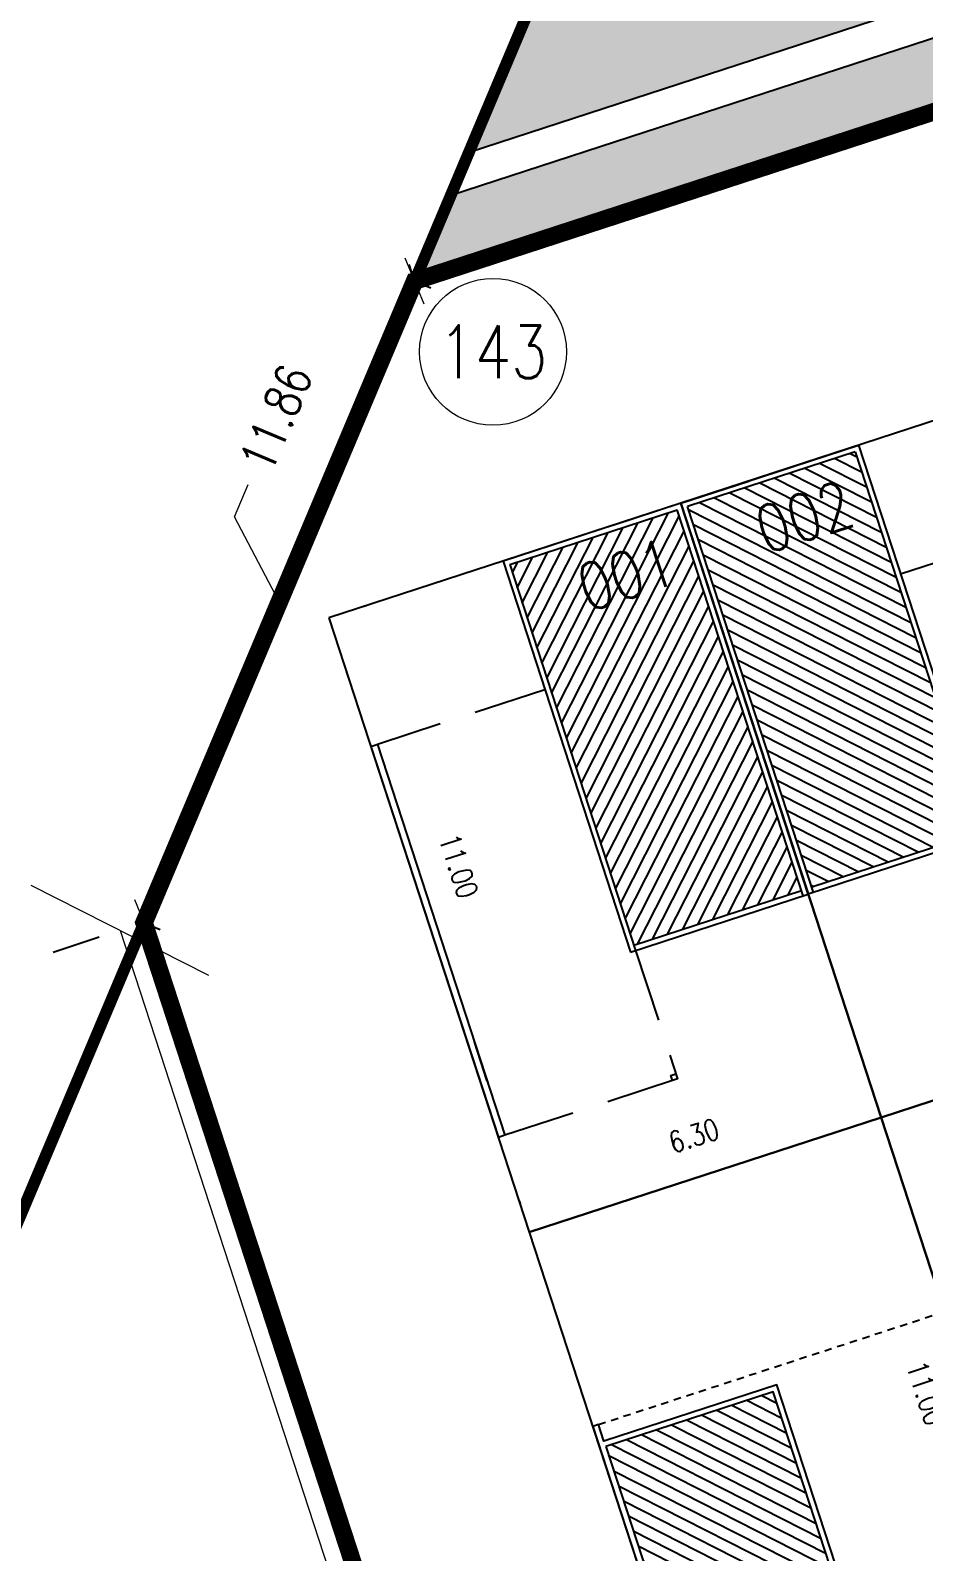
# Model space of a CAD drawing. Header units: metres. Extents: x 733085 to 734585, y 6084499 to 6087418.
# Drawn here: x 733541.48 to 733556.68, y 6086647.96 to 6086673.86 of the extents above; entities that cross this region are included whole.
import ezdxf

# ---------------------------------------------------------------- set-up
doc = ezdxf.new("R2010")
doc.units = ezdxf.units.M
doc.header["$LTSCALE"] = 5
doc.header["$MEASUREMENT"] = 0
for name, pattern in [('CENTER2', [1.125, 0.75, -0.125, 0.125, -0.125]), ('HIDDEN', [0.375, 0.25, -0.125]), ('PHANTOM2', [1.25, 0.625, -0.125, 0.125, -0.125, 0.125, -0.125])]:
    doc.linetypes.add(name, pattern=pattern)
doc.layers.get('0').update_dxf_attribs({"color": 30})
doc.layers.get('DEFPOINTS').update_dxf_attribs({"color": 210})
doc.layers.add('U-ANNO-DIMS', color=210, linetype='Continuous', lineweight=18, plot=False)
doc.layers.add('U-ANNO-PATT', color=8, linetype='Continuous', lineweight=18)
doc.layers.add('U-ANNO-TEXT', color=3, linetype='Continuous', lineweight=18)
for name, color, linetype in [('U-BLDG', 7, 'Continuous'), ('U-LIMT', 6, 'PHANTOM2'), ('U-PROP', 1, 'Continuous'), ('U-SDWK', 4, 'Continuous'), ('U-STRT', 4, 'Continuous')]:
    doc.layers.add(name, color=color, linetype=linetype)
doc.styles.add('E-ROMANS', font='romans.shx', dxfattribs={"width": 0.8})
doc.dimstyles.new('E-0200_TICK_18', dxfattribs={"dimscale": 0.001, "dimtxt": 360, "dimasz": 360, "dimexe": 180, "dimexo": 120, "dimgap": 180, "dimtad": 0, "dimzin": 0, "dimdsep": 46, "dimtxsty": 'E-ROMANS', "dimblk": 'OBLIQUE', "dimcen": 180, "dimclrd": 256, "dimclre": 256, "dimclrt": 256, "dimadec": 0, "dimazin": 0, "dimtfac": 1, "dimtmove": 1, "dimatfit": 3, "dimldrblk": 'OPEN90', "dimfxl": 1, "dimtfill": 1, "dimtolj": 1, "dimtzin": 0, "dimarcsym": 0})
doc.dimstyles.new('E-0500_TICK_12', dxfattribs={"dimscale": 0.001, "dimtxt": 600, "dimasz": 600, "dimexe": 300, "dimexo": 200, "dimgap": 300, "dimtad": 0, "dimzin": 0, "dimdsep": 46, "dimtxsty": 'E-ROMANS', "dimblk": 'OBLIQUE', "dimcen": 300, "dimclrd": 256, "dimclre": 256, "dimclrt": 256, "dimadec": 0, "dimazin": 0, "dimtfac": 1, "dimtmove": 1, "dimatfit": 3, "dimldrblk": 'OPEN90', "dimfxl": 1, "dimtfill": 1, "dimtolj": 1, "dimtzin": 0, "dimlwd": -1, "dimarcsym": 0})
doc.dimstyles.new('E-1000_TICK_24', dxfattribs={"dimscale": 0.001, "dimtxt": 2400, "dimasz": 2400, "dimexe": 1200, "dimexo": 800, "dimgap": 1200, "dimtad": 0, "dimzin": 0, "dimdsep": 46, "dimtxsty": 'E-ROMANS', "dimblk": 'OBLIQUE', "dimcen": 1200, "dimclrd": 256, "dimclre": 256, "dimclrt": 256, "dimadec": 0, "dimazin": 0, "dimtfac": 1, "dimtmove": 1, "dimatfit": 3, "dimldrblk": 'OPEN90', "dimfxl": 1, "dimtfill": 1, "dimtolj": 1, "dimtzin": 0, "dimlwd": -1, "dimarcsym": 0})

# ---------------------------------------------------------------- blocks, each defined once
blk = doc.blocks.new('casa')
h = blk.add_hatch()
h.set_pattern_fill('LINE', color=252, scale=0.06, angle=45, style=0)
h.set_pattern_definition([(45, (-8.755947228379299, 1.529366919320627), (-0.1347038418160373, 0.1347038418160373), [])])
h.paths.add_polyline_path([(3.102210664352354, 0.201001939683267), (0.1022257000274749, 0.201001939683267), (0.1022255927061355, -6.603990602145244), (3.102242964280038, -6.603990649458436)])
at = {"color": 252}
blk.add_line((0, -6.999999999999999), (0, 0.5220594658906643), dxfattribs=at)
at = {"color": 1, "linetype": 'HIDDEN', "ltscale": 0.1}
for p, q in [((0.1020175530240977, 0.5220594658906643), (6.197018523868451, 0.5220594658906643)), ((0.1020242458974394, -6.999991121657415), (6.197020108980382, -7.000001823261669))]:
    blk.add_line(p, q, dxfattribs=at)
for p, q in [((6.299037661988223, 0.5220096241100984), (6.197018523868451, 0.5220594658906643)), ((6.29904233262306, -6.999999999999999), (6.197020517026942, -7.000001823254377))]:
    blk.add_line(p, q)
for points in [[(-5.55495142862128e-06, 0.5220594658906643), (0.1020175530240977, 0.5220594658906643), (0.1020217302634023, 0.2990019400184858), (3.197017734193821, 0.2990019702894822), (3.197017734193764, -6.699994889408656), (0.1020242458974394, -6.699973233949492), (0.1020242458974394, -6.999991121657415), (0, -6.999999999999999)], [(6.197020517026999, 0.5220576407880637), (6.197020517026942, -7.000001823254364)]]:
    blk.add_lwpolyline(points)
for points in [[(6.197016530710016, 0.5220576426643229), (6.197020517026999, 0.5220576407880726)], [(6.197020517026942, -7.000001823254377), (6.197020108980382, -7.000001823261669)]]:
    blk.add_lwpolyline(points, close=True)
at = {"color": 252}
for points in [[(6.299037661988223, 0.5220096241100984), (6.29904233262306, -6.999999999999999)], [(0.1022255927061337, -6.603990602145244), (0.1022257000274749, 0.201001939683267), (3.102210664352356, 0.201001939683267), (3.102242964280038, -6.603990649458438), (0.1022041264433824, -6.603990602144903)]]:
    blk.add_lwpolyline(points, dxfattribs=at)
blk = doc.blocks.new('E1_BLOCK-CASA_T2')
h = blk.add_hatch()
h.set_pattern_fill('LINE', color=252, scale=0.06, angle=45, style=0)
h.set_pattern_definition([(135, (1466268.166786661, 341.5756242636126), (0.1347038418160373, 0.1347038418160373), [])])
h.paths.add_polyline_path([(733233.1105205882, 6087213.785582458), (733230.1104919887, 6087213.785582457), (733230.110554705, 6087206.968603915), (733233.1105205877, 6087206.968603916)])
for p, q in [((733227.0195535314, 6087215.21057018), (733227.0195535314, 6087214.51057018)), ((733230.0205535316, 6087206.878603913), (733230.0205535317, 6087213.878581743)), ((733226.9025205828, 6087209.180570186), (733227.0075535313, 6087209.180570187)), ((733227.0075535313, 6087209.180570187), (733227.0195535314, 6087209.180570186)), ((733231.1350436327, 6087206.878603913), (733230.0205535317, 6087206.878603913)), ((733233.2025205881, 6087206.878603913), (733231.9850436323, 6087206.878603914)), ((733233.202520588, 6087206.889603913), (733233.202520588, 6087206.878603914))]:
    blk.add_line(p, q)
at = {"ltscale": 0.2}
blk.add_line((733230.0205535318, 6087213.878581742), (733233.2025205875, 6087213.878581766), dxfattribs=at)
at = {"color": 252}
for p, q in [((733230.1105556434, 6087213.785582457), (733233.1105205882, 6087213.785582458)), ((733233.1105205882, 6087213.878581749), (733233.1105205877, 6087206.968603916)), ((733230.110554705, 6087206.968603915), (733233.1105205878, 6087206.968603916))]:
    blk.add_line(p, q, dxfattribs=at)
at = {"color": 1, "linetype": 'HIDDEN'}
blk.add_line((733230.0205535316, 6087209.180570187), (733227.0195535314, 6087209.180570186), dxfattribs=at)
at = {"color": 252}
for points in [[(733226.9025205828, 6087209.180570186), (733226.9025205828, 6087216.180570186)], [(733230.110554705, 6087206.968603915), (733230.1104911331, 6087213.878581744)]]:
    blk.add_lwpolyline(points, dxfattribs=at)
for points in [[(733227.0195535314, 6087209.180570186), (733227.0195535319, 6087216.180570186), (733226.9025205893, 6087216.180570186)], [(733230.0205535317, 6087216.180570186), (733230.0205535317, 6087216.090570186), (733230.1105535317, 6087216.090570186), (733230.1104911331, 6087216.180570186), (733230.0205535317, 6087216.180570186)], [(733233.2025205875, 6087213.878581766), (733233.2025205881, 6087206.878603913)], [(733233.2025205881, 6087206.878603913), (733230.0205535316, 6087206.878603915)]]:
    blk.add_lwpolyline(points)
at = {"color": 1, "linetype": 'HIDDEN'}
blk.add_lwpolyline([(733230.1104911331, 6087213.878582569), (733230.1104911331, 6087216.180570186), (733227.0195535319, 6087216.180570186)], dxfattribs=at)
blk = doc.blocks.new('_Oblique')
at = {"color": 0, "linetype": 'ByBlock', "lineweight": -2}
blk.add_line((-0.5, -0.5), (0.5, 0.5), dxfattribs=at)
blk = doc.blocks.new('*D2096')
at = {"layer": 'DEFPOINTS', "color": 0, "transparency": 16777216}
for p in [(733591.7065091233, 6086683.845566501, -7.144538104416993e-09), (733591.7065091117, 6086683.845566537), (733548.0183745329, 6086669.591809126, -7.144477449149763e-09)]:
    blk.add_point(p, dxfattribs=at)
at = {"layer": 'U-ANNO-DIMS', "lineweight": -2, "transparency": 16777216}
for p, q in [((733591.7065091117, 6086683.845566537), (733591.6134579305, 6086684.130770811)), ((733548.0183745215, 6086669.591809161), (733547.9253233403, 6086669.877013435))]:
    blk.add_line(p, q, dxfattribs=at)
at = {"layer": 'U-ANNO-DIMS', "transparency": 16777216}
blk.add_line((733548.0183745215, 6086669.591809161), (733591.7065091117, 6086683.845566537), dxfattribs=at)
at = {"layer": 'U-ANNO-DIMS', "transparency": 16777216, "xscale": 0.6, "yscale": 0.6, "zscale": 0.6}
for p, rotation in [((733591.7065091117, 6086683.845566537), 18.06951213742441), ((733548.0183745215, 6086669.591809161), 198.0695121374244)]:
    blk.add_blockref('_Oblique', p, dxfattribs=dict(at, rotation=rotation))
at = {"layer": 'U-ANNO-DIMS', "transparency": 16777216, "insert": (733571.417387499, 6086676.319859241), "char_height": 0.6, "attachment_point": 5, "rotation": 18.069512137424415, "style": 'E-ROMANS', "bg_fill": 3, "box_fill_scale": 1.25, "bg_fill_color": 256, "bg_fill_true_color": 13158600, "bg_fill_transparency": 0}
blk.add_mtext('\\A1;45.95', dxfattribs=at)
blk = doc.blocks.new('_Open90')
at = {"color": 0, "linetype": 'ByBlock', "lineweight": -2}
for p, q in [((-0.5, 0.5), (0, 0)), ((0, 0), (-1, 0)), ((0, 0), (-0.5, -0.5))]:
    blk.add_line(p, q, dxfattribs=at)
blk = doc.blocks.new('*D2097')
at = {"layer": 'DEFPOINTS', "color": 0, "transparency": 16777216}
for p in [(733548.0183748123, 6086669.591809064, -1.428944417055417e-08), (733548.0183748144, 6086669.591809063), (733543.4124457426, 6086658.66803975, -7.144465938216885e-09)]:
    blk.add_point(p, dxfattribs=at)
at = {"layer": 'U-ANNO-DIMS', "transparency": 16777216}
for p, q in [((733543.4124457447, 6086658.668039749), (733548.0183748144, 6086669.591809063)), ((733544.9500589245, 6086665.57697056), (733545.1831702609, 6086666.129835014)), ((733545.7154102793, 6086664.129924406), (733544.9500589245, 6086665.57697056))]:
    blk.add_line(p, q, dxfattribs=at)
at = {"layer": 'U-ANNO-DIMS', "lineweight": -2, "transparency": 16777216}
for p, q in [((733548.0183748144, 6086669.591809063), (733548.2948070418, 6086669.475253396)), ((733543.4124457447, 6086658.668039749), (733543.6888779721, 6086658.551484082))]:
    blk.add_line(p, q, dxfattribs=at)
at = {"layer": 'U-ANNO-DIMS', "transparency": 16777216}
for p, xscale, yscale, zscale, rotation in [((733548.0183748144, 6086669.591809063), 0.6000000000000001, 0.6000000000000001, 0.6000000000000001, 67.13762800638355), ((733543.4124457447, 6086658.668039749), 0.6, 0.6, 0.6, 247.1376280063835)]:
    blk.add_blockref('_Oblique', p, dxfattribs=dict(at, xscale=xscale, yscale=yscale, zscale=zscale, rotation=rotation))
at = {"layer": 'U-ANNO-DIMS', "transparency": 16777216, "insert": (733545.6593834184, 6086667.259258115), "char_height": 0.6, "attachment_point": 5, "rotation": 67.13762800638355, "style": 'E-ROMANS', "bg_fill": 3, "box_fill_scale": 1.25, "bg_fill_color": 256, "bg_fill_true_color": 13158600, "bg_fill_transparency": 0}
blk.add_mtext('\\A1;11.86', dxfattribs=at)
blk = doc.blocks.new('*D2229')
at = {"layer": 'DEFPOINTS', "color": 0, "transparency": 16777216}
for p in [(733543.4124457426, 6086658.668039751, -7.144465938216885e-09), (733571.2440368126, 6086571.981684664), (733571.6514955198, 6086572.114622763, -7.144348927211513e-09)]:
    blk.add_point(p, dxfattribs=at)
at = {"layer": 'U-ANNO-DIMS', "transparency": 16777216}
blk.add_line((733543.0049870354, 6086658.535101652), (733571.2440368126, 6086571.981684664), dxfattribs=at)
at = {"layer": 'U-ANNO-DIMS', "lineweight": -2, "transparency": 16777216}
for p, q in [((733542.6519010132, 6086658.419903268), (733541.8641699408, 6086658.162896927)), ((733570.8909507904, 6086571.86648628), (733570.103219718, 6086571.60947994))]:
    blk.add_line(p, q, dxfattribs=at)
at = {"layer": 'U-ANNO-DIMS', "transparency": 16777216, "xscale": 2.4, "yscale": 2.4, "zscale": 2.4}
for p, rotation in [((733543.0049870354, 6086658.535101652), 108.0695121586163), ((733571.2440368126, 6086571.981684664), 288.0695121586163)]:
    blk.add_blockref('_Oblique', p, dxfattribs=dict(at, rotation=rotation))
at = {"layer": 'U-ANNO-DIMS', "transparency": 16777216, "insert": (733555.580108851, 6086611.636954997), "char_height": 0.012, "attachment_point": 5, "rotation": 288.0695121586163, "style": 'E-ROMANS', "bg_fill": 3, "box_fill_scale": 1.25, "bg_fill_color": 256, "bg_fill_true_color": 13158600, "bg_fill_transparency": 0}
blk.add_mtext('\\A1;91.04', dxfattribs=at)
blk = doc.blocks.new('*D2805')
at = {"layer": 'DEFPOINTS', "color": 0, "transparency": 16777216}
for p in [(733555.7456468882, 6086656.011497684), (733555.7456469445, 6086656.011497512), (733549.7563571425, 6086654.057422873)]:
    blk.add_point(p, dxfattribs=at)
at = {"layer": 'U-ANNO-DIMS', "lineweight": -2, "transparency": 16777216}
for p, q in [((733555.7828673606, 6086655.897415974), (733555.8014776532, 6086655.840374948)), ((733549.7935776149, 6086653.943341163), (733549.8121879075, 6086653.886300136))]:
    blk.add_line(p, q, dxfattribs=at)
at = {"layer": 'U-ANNO-DIMS', "transparency": 16777216, "insert": (733552.7714846157, 6086655.041143107), "char_height": 0.36, "attachment_point": 5, "rotation": 18.069512227572886, "style": 'E-ROMANS', "bg_fill": 3, "box_fill_scale": 1.25, "bg_fill_color": 256, "bg_fill_true_color": 13158600, "bg_fill_transparency": 0}
blk.add_mtext('\\A1;6.30', dxfattribs=at)
blk = doc.blocks.new('*D2807')
at = {"layer": 'DEFPOINTS', "color": 0, "transparency": 16777216}
for p in [(733561.7340264271, 6086657.965275524), (733561.7340264823, 6086657.965275357), (733555.744736681, 6086656.011200713)]:
    blk.add_point(p, dxfattribs=at)
at = {"layer": 'U-ANNO-DIMS', "lineweight": -2, "transparency": 16777216}
for p, q in [((733561.7712468999, 6086657.851193815), (733561.789857191, 6086657.794152793)), ((733555.7819571537, 6086655.897119004), (733555.8005674449, 6086655.840077981))]:
    blk.add_line(p, q, dxfattribs=at)
at = {"layer": 'U-ANNO-DIMS', "transparency": 16777216, "insert": (733558.7598641522, 6086656.994920958), "char_height": 0.36, "attachment_point": 5, "rotation": 18.069512227572886, "style": 'E-ROMANS', "bg_fill": 3, "box_fill_scale": 1.25, "bg_fill_color": 256, "bg_fill_true_color": 13158600, "bg_fill_transparency": 0}
blk.add_mtext('\\A1;6.30', dxfattribs=at)
blk = doc.blocks.new('*D2811')
at = {"layer": 'DEFPOINTS', "color": 0, "transparency": 16777216}
for p in [(733555.2648591893, 6086655.126015819, 1.428939229005814e-08), (733555.2648591762, 6086655.126015814), (733558.676735755, 6086644.668525718, 1.428936514032699e-08)]:
    blk.add_point(p, dxfattribs=at)
at = {"layer": 'U-ANNO-DIMS', "lineweight": -2, "transparency": 16777216}
for p, q in [((733555.1507774796, 6086655.088795347), (733555.0937366113, 6086655.070185107)), ((733558.5626540454, 6086644.631305247), (733558.5056131771, 6086644.612695007))]:
    blk.add_line(p, q, dxfattribs=at)
at = {"layer": 'U-ANNO-DIMS', "transparency": 16777216, "insert": (733556.7226609385, 6086650.657815442), "char_height": 0.36, "attachment_point": 5, "rotation": 288.0695116789587, "style": 'E-ROMANS', "bg_fill": 3, "box_fill_scale": 1.25, "bg_fill_color": 256, "bg_fill_true_color": 13158600, "bg_fill_transparency": 0}
blk.add_mtext('\\A1;11.00', dxfattribs=at)
blk = doc.blocks.new('*D2817')
at = {"layer": 'DEFPOINTS', "color": 0, "transparency": 16777216}
for p in [(733547.3095247445, 6086664.101150343), (733547.309524758, 6086664.101150348, 1.428939229005814e-08), (733550.7214013238, 6086653.643660247, 1.428936514032699e-08)]:
    blk.add_point(p, dxfattribs=at)
at = {"layer": 'U-ANNO-DIMS', "lineweight": -2, "transparency": 16777216}
for p, q in [((733547.1954430484, 6086664.063929876), (733547.1384021796, 6086664.045319636)), ((733550.6073196142, 6086653.606439776), (733550.5502787454, 6086653.587829536))]:
    blk.add_line(p, q, dxfattribs=at)
at = {"layer": 'U-ANNO-DIMS', "transparency": 16777216, "insert": (733548.7673265059, 6086659.632949967), "char_height": 0.36, "attachment_point": 5, "rotation": 288.0695116789587, "style": 'E-ROMANS', "bg_fill": 3, "box_fill_scale": 1.25, "bg_fill_color": 256, "bg_fill_true_color": 13158600, "bg_fill_transparency": 0}
blk.add_mtext('\\A1;11.00', dxfattribs=at)

msp = doc.modelspace()

# ---------------------------------------------------------------- hatches: boundary and pattern name
at = {"layer": 'U-ANNO-PATT'}
h = msp.add_hatch(dxfattribs=at)
h.set_pattern_fill('DOTS', color=256, scale=0.1, angle=16.04581036123385, style=0)
h.set_pattern_definition([(304.1153225051065, (733622.4165291588, 6087003.453537518), (0.1759490678593303, 0.02332120589576751), [0, -0.15875])])
h.paths.add_polyline_path([(733805.2890463405, 6086596.627648914), (733804.6160138341, 6086597.621141363), (733784.2494186502, 6086583.823974988), (733784.9224511569, 6086582.830482541)])
h.paths.add_polyline_path([(733799.2317537848, 6086605.569080951), (733798.5587212783, 6086606.562573399), (733778.3163123402, 6086592.849535877), (733778.8651585998, 6086591.771914574)])
h.paths.add_polyline_path([(733778.0422918361, 6086627.93289001), (733777.3692593293, 6086628.926382457), (733750.710545286, 6086610.866676861), (733751.3835777914, 6086609.873184415)])
h.paths.add_polyline_path([(733771.9849992729, 6086636.874322039), (733771.3119667656, 6086637.867814488), (733744.6532527287, 6086619.808108897), (733745.3262852348, 6086618.814616449)])
h.paths.add_polyline_path([(733754.9348423909, 6086662.042797481), (733754.261809884, 6086663.036289929), (733727.6030958488, 6086644.976584338), (733728.277307476, 6086643.981351338)])
h.paths.add_polyline_path([(733748.8775498304, 6086670.984229513), (733748.2045173233, 6086671.977721961), (733721.5458032924, 6086653.918016372), (733722.2188357982, 6086652.924523925)])
h.paths.add_polyline_path([(733730.916691553, 6086695.535758501), (733730.2436590464, 6086696.52925095), (733704.4956464259, 6086679.086491793), (733705.1686789324, 6086678.092999345)], flags=17)
h.paths.add_polyline_path([(733724.8593989969, 6086704.477190536), (733724.1863664904, 6086705.470682984), (733698.4383538531, 6086688.027923852), (733699.1113863606, 6086687.034431403)], flags=17)
h.paths.add_polyline_path([(733826.2073209211, 6086625.08162873), (733828.4656237989, 6086623.165583996), (733828.725791871, 6086624.518566158), (733810.6987763547, 6086639.813488941), (733804.9333226647, 6086648.324124978), (733803.2667978614, 6086648.644584891), (733804.8547627998, 6086646.300520956), (733809.7973098832, 6086639.004612902)])
h.paths.add_polyline_path([(733800.2220951963, 6086655.278572002), (733781.8258732418, 6086682.434032427), (733780.1593483466, 6086682.754492357), (733781.7473133844, 6086680.410428339), (733798.316894591, 6086655.951351414), (733799.9016352763, 6086653.612047163)])
h.paths.add_polyline_path([(733777.114645748, 6086689.388479561), (733758.7184238172, 6086716.543939875), (733757.051898861, 6086716.864399818), (733758.6398639621, 6086714.520335723), (733775.2094451925, 6086690.061258894), (733776.7941858058, 6086687.721954607)])
h.paths.add_polyline_path([(733754.0071962792, 6086723.498387008), (733737.1422349433, 6086748.393487277), (733732.243590337, 6086749.335459281), (733679.9176453977, 6086713.887719418), (733606.6971160052, 6086689.998677837), (733604.4352367604, 6086685.546143288), (733613.8924009991, 6086656.559690643), (733615.4054228651, 6086655.791078129), (733614.3803744279, 6086658.932878063), (733605.7302260876, 6086685.445806135), (733607.541862682, 6086689.012033002), (733680.4506466124, 6086712.799364034), (733732.5051047633, 6086748.063187618), (733736.4275216653, 6086747.308936756), (733752.101995771, 6086724.171166278), (733753.686736338, 6086721.831862058)])
h.paths.add_polyline_path([(733703.3935842903, 6086673.581394348), (733677.4818878522, 6086711.830772273), (733676.2948239404, 6086711.443478991), (733682.1307916028, 6086702.828754239), (733662.0663327628, 6086696.282493298), (733658.9646267236, 6086705.789302419), (733657.8238096292, 6086705.417097693), (733671.5953844471, 6086663.206865198)], flags=17)
h.paths.add_polyline_path([(733682.8311077228, 6086701.794987267), (733701.5062042583, 6086674.227868037), (733672.3639968168, 6086664.719887017), (733662.4385374881, 6086695.141676204)], flags=16)
h.paths.add_polyline_path([(733618.0129820087, 6086647.798842008), (733617.0049274586, 6086650.88855524), (733616.2363151325, 6086649.375533288), (733627.0370488461, 6086616.271005504), (733628.5500706622, 6086615.502393136), (733627.672775715, 6086618.191324813)])
h.paths.add_polyline_path([(733631.9306136036, 6086605.140941723), (733630.5269404778, 6086609.443236112), (733629.8749227894, 6086607.572848574), (733634.7292797918, 6086592.694119003), (733635.870096886, 6086593.066323727)])
h.paths.add_polyline_path([(733621.6995110026, 6086604.904020618), (733620.0705603904, 6086606.027957669), (733621.4731236679, 6086601.729064991), (733625.4126068242, 6086589.654447074), (733626.5534239187, 6086590.026651799)])
h.paths.add_polyline_path([(733608.5567322827, 6086645.186976545), (733607.043710242, 6086645.955589133), (733608.0517647889, 6086642.865875917), (733617.215285684, 6086614.779448168), (733618.0925806317, 6086612.090516486), (733618.861193003, 6086613.603538309)])
h.paths.add_polyline_path([(733596.2593809225, 6086682.878676075), (733591.8068466247, 6086685.140555832), (733548.6354886913, 6086671.055402757), (733548.0183749676, 6086669.591809116), (733591.7065093989, 6086683.845566479), (733595.2727360609, 6086682.033929476), (733604.4361511902, 6086653.94782544), (733605.4442056235, 6086650.858112091), (733606.2128180482, 6086652.371134214)])
h.paths.add_polyline_path([(733776.6847024267, 6086714.628189721), (733743.2783339277, 6086763.940777927), (733742.2848414794, 6086763.26774542), (733775.6912099775, 6086713.955157215)])
h.paths.add_polyline_path([(733816.6935433606, 6086781.893170542), (733816.020510854, 6086782.886662992), (733766.6356570658, 6086749.431338838), (733758.2227507355, 6086761.849994447), (733748.9501545465, 6086755.568357721), (733749.623187053, 6086754.574865272), (733757.9022907929, 6086760.183469492), (733766.3151971236, 6086747.764813883)])
h.paths.add_polyline_path([(733833.7557146797, 6086756.974406318), (733833.0826821738, 6086757.967898766), (733801.2081327807, 6086736.37477252), (733801.8811652873, 6086735.381280071)])
h.paths.add_polyline_path([(733839.8130072351, 6086748.032974281), (733839.1399747294, 6086749.026466727), (733807.2654253376, 6086727.433340484), (733807.9384578436, 6086726.439848037)])
h.paths.add_polyline_path([(733856.8631640582, 6086722.864498915), (733856.1901315522, 6086723.857991364), (733824.3155821668, 6086702.264865121), (733824.9886146733, 6086701.271372672)])
h.paths.add_polyline_path([(733862.9204566147, 6086713.923066877), (733862.2474241076, 6086714.916559326), (733830.3728747248, 6086693.323433083), (733831.0459072313, 6086692.329940635)])
h.paths.add_polyline_path([(733879.9706134368, 6086688.754591512), (733879.2975809303, 6086689.748083961), (733847.4230315526, 6086668.154957724), (733848.0960640591, 6086667.161465275)])
h.paths.add_polyline_path([(733886.0279059919, 6086679.813159474), (733885.3548734855, 6086680.806651923), (733853.4803241101, 6086659.213525686), (733854.1533566166, 6086658.220033238)])
h.paths.add_polyline_path([(733845.0562380435, 6086627.187151912), (733846.0875869323, 6086627.885829923), (733827.781427863, 6086643.41759053), (733826.424561245, 6086644.568816596), (733825.3932123561, 6086643.870138586)])
h.paths.add_polyline_path([(733823.654031818, 6086646.919457146), (733821.0656407737, 6086649.11556338), (733820.6121728419, 6086649.784947047), (733804.0425916463, 6086674.244023892), (733801.7551632915, 6086677.620596014), (733800.7616708428, 6086676.947563508), (733820.164174285, 6086648.306687357), (733822.6226829285, 6086646.220779135)])
h.paths.add_polyline_path([(733799.7921518056, 6086680.518282317), (733778.6477139053, 6086711.730503413), (733777.6542214566, 6086711.057470906), (733798.7986593575, 6086679.845249811)])
h = msp.add_hatch(dxfattribs=at)
h.set_pattern_fill('BRASS', color=256, scale=0.2, angle=44.9999999750137, style=0)
h.set_pattern_definition([(333.0695121517382, (734229.5209510413, 6084675.822972861), (0.5751946618942712, 1.132276954162865), []), (333.0695121517382, (734229.8085483722, 6084676.389111338), (0.5751946618942712, 1.132276954162865), [0.635, -0.3175])])
h.paths.add_polyline_path([(733740.8516158966, 6086702.266083517), (733738.4679591038, 6086705.784702606), (733755.3159352305, 6086717.19821221), (733759.8294403163, 6086716.330299866), (733777.3282855565, 6086690.499496094), (733776.4603732227, 6086685.985991062), (733760.5230984635, 6086675.189427896), (733758.1394416718, 6086678.708046983), (733748.204517181, 6086671.977721917), (733754.9348422436, 6086662.042797432), (733764.8697667303, 6086668.773122493), (733762.4861099407, 6086672.291741587), (733778.4233846992, 6086683.088304754), (733782.9368897356, 6086682.22039242), (733800.435735034, 6086656.389588687), (733799.5678226913, 6086651.876083605), (733783.630547902, 6086641.079520418), (733781.2468911025, 6086644.598139502), (733771.3119666232, 6086637.867814441), (733778.0422916971, 6086627.932889957), (733787.9772161671, 6086634.663215023), (733785.5935593797, 6086638.181834108), (733801.530834166, 6086648.978397297), (733806.0443392512, 6086648.110484954), (733811.2997538657, 6086640.352739577), (733828.8992371103, 6086625.420554218), (733828.1392334052, 6086621.46821892), (733810.8773024147, 6086609.774279328), (733808.4936456213, 6086613.292898417), (733798.558721136, 6086606.562573353), (733805.2890461987, 6086596.627648869), (733815.2239706852, 6086603.357973931), (733812.8403138922, 6086606.876593019), (733833.9225421108, 6086621.158558546), (733834.9146404945, 6086620.316818095), (733840.9308423458, 6086624.392439825), (733821.992389008, 6086640.460667046), (733822.2368330967, 6086641.73187795), (733841.834775196, 6086655.008327216), (733844.2184319887, 6086651.489708127), (733854.153356475, 6086658.220033192), (733847.4230314103, 6086668.154957678), (733837.488106925, 6086661.424632612), (733839.8717637173, 6086657.906013526), (733820.2738216213, 6086644.62956426), (733816.3457846311, 6086645.384895584), (733798.3740523801, 6086671.913748362), (733799.1293837101, 6086675.84178535), (733818.7273258097, 6086689.118234615), (733821.1109826034, 6086685.599615525), (733831.0459070881, 6086692.329940589), (733824.3155820246, 6086702.264865075), (733814.3806575397, 6086695.534540012), (733816.7643143322, 6086692.015920924), (733797.1663722344, 6086678.739471659), (733793.2383352441, 6086679.494802983), (733775.2666029958, 6086706.023655765), (733776.0219343246, 6086709.951692748), (733795.6198764226, 6086723.228142016), (733798.0035332164, 6086719.709522926), (733807.9384577016, 6086726.439847989), (733801.2081326386, 6086736.374772475), (733791.2732081542, 6086729.644447412), (733793.6568649501, 6086726.125828316), (733774.0589228489, 6086712.849379058), (733770.1308858604, 6086713.604710382), (733739.8429647741, 6086758.314023225), (733739.0591018391, 6086760.716583371), (733677.4303062743, 6086718.966711183), (733551.5153525969, 6086677.885506378), (733548.9440454106, 6086671.78719953), (733591.8570150929, 6086685.788050462), (733597.0048735242, 6086683.172947245), (733606.7252261299, 6086653.379815468), (733604.9135894328, 6086649.813588439), (733588.588903008, 6086644.487471269), (733587.270677922, 6086648.527865138), (733575.8625069797, 6086644.805817887), (733579.5845542282, 6086633.397646944), (733590.9927251708, 6086637.119694195), (733589.6745000912, 6086641.160088111), (733605.9991866, 6086646.486205225), (733609.5654133897, 6086644.674568162), (733619.3736011111, 6086614.612219485), (733617.2921604972, 6086610.514880968), (733601.3679318496, 6086605.319417763), (733600.0497067841, 6086609.359811638), (733588.64153584, 6086605.637764391), (733592.3635830876, 6086594.229593447), (733603.7717540307, 6086597.951640696), (733602.4535289638, 6086601.99203457), (733618.3860758547, 6086607.190211658), (733622.7854778088, 6086604.154729291), (733629.4402441927, 6086606.325923518), (733631.2087091982, 6086611.398968259), (733647.12809372, 6086616.592850936), (733648.4463187853, 6086612.552457065), (733659.8544897331, 6086616.274504315), (733656.1324424815, 6086627.682675255), (733644.7242715453, 6086623.960628007), (733646.0424966043, 6086619.920234133), (733630.0954700289, 6086614.717332914), (733626.028367502, 6086616.7834137), (733615.7239067769, 6086648.366851949), (733617.5355433299, 6086651.933078743), (733633.8602299964, 6086657.259195917), (733635.1784550633, 6086653.21880204), (733646.5866260112, 6086656.940849296), (733642.8645787598, 6086668.349020231), (733631.4564078143, 6086664.626972984), (733632.774632882, 6086660.58657911), (733616.4499462201, 6086655.260461938), (733612.8837196206, 6086657.072098936), (733603.6596399036, 6086685.344141493), (733606.2747425258, 6086690.49200021), (733679.6511446409, 6086714.43189706), (733732.0275381447, 6086749.913812847), (733737.8351278394, 6086748.797057633), (733754.2208360983, 6086724.609403601), (733753.3529237563, 6086720.095898519), (733736.5049476253, 6086708.682388917), (733734.1212908335, 6086712.201008002), (733724.1863663493, 6086705.470682941), (733730.9166914119, 6086695.535758454)])

# ---------------------------------------------------------------- linework, layer by layer
at = {"layer": 'U-ANNO-TEXT'}
msp.add_circle((733549.3521454211, 6086668.388168612), 1.25, dxfattribs=at)
at = {"layer": 'U-BLDG'}
for points in [[(733552.5477104128, 6086665.810168789), (733555.9595870586, 6086655.352678757), (733561.9488768034, 6086657.306753564), (733558.5370001575, 6086667.764243595)], [(733546.5584206663, 6086663.856093981), (733549.9702973121, 6086653.39860395), (733555.9595870569, 6086655.352678756), (733552.547710411, 6086665.810168788)], [(733555.9595870569, 6086655.352678755), (733559.3714637028, 6086644.895188724), (733565.3607534475, 6086646.84926353), (733561.9488768016, 6086657.306753562)], [(733549.9702973118, 6086653.398603951), (733553.3821739577, 6086642.941113919), (733559.3714637024, 6086644.895188726), (733555.9595870565, 6086655.352678757)]]:
    msp.add_lwpolyline(points, close=True, dxfattribs=at)
at = {"layer": 'U-PROP', "ltscale": 0.3}
msp.add_line((733548.0183748126, 6086669.591809065), (733591.7065094012, 6086683.845566479), dxfattribs=at)
msp.add_lwpolyline([(733551.5153526547, 6086677.885506222), (733543.4124462074, 6086658.668039658), (733564.5796063128, 6086593.790147397), (733571.6516015161, 6086572.114299505), (733688.8409757188, 6086610.348683427), (733680.3966860251, 6086636.230648552), (733707.3402760172, 6086645.021305308), (733717.8967274604, 6086652.172676663), (733750.0981955049, 6086604.638693675), (733758.9982316829, 6086610.66794307), (733788.2695912782, 6086567.459210063), (733843.6243849809, 6086604.958816211), (733833.7532432164, 6086619.530039924), (733846.6451056211, 6086628.263515933), (733843.2825879268, 6086633.220969846), (733897.6522962028, 6086670.053238766), (733897.6522962028, 6086670.053238766), (733812.8983371337, 6086795.162230613), (733752.5555094999, 6086770.226649139)], dxfattribs=at)
at = {"layer": 'U-SDWK'}
msp.add_line((733548.6354886923, 6086671.055402757), (733591.8068466254, 6086685.140555832), dxfattribs=at)
at = {"layer": 'U-SDWK', "ltscale": 0.3, "const_width": 0.3}
msp.add_lwpolyline([(733617.2152856837, 6086614.779448167), (733608.0517649668, 6086642.865875827), (733604.4855381369, 6086644.677512914), (733590.0622135021, 6086639.971736974), (733591.1789331246, 6086636.54896249), (733575.0173576218, 6086631.276062218), (733558.9033161611, 6086626.018670474), (733554.8090641833, 6086638.567658529), (733570.9231056414, 6086643.82505028), (733587.0846811407, 6086649.097950559), (733588.2011898817, 6086645.675822432), (733602.6245145007, 6086650.381598376), (733604.4361511897, 6086653.94782544), (733595.2727360609, 6086682.033929476), (733591.7065093996, 6086683.845566479), (733548.0183749686, 6086669.591809116), (733543.4124462071, 6086658.668039658), (733564.5796063122, 6086593.790147398), (733571.6516015155, 6086572.114299506), (733625.4126068247, 6086589.654447074)], dxfattribs=at)
at = {"layer": 'U-STRT'}
msp.add_line((733548.9440454101, 6086671.787199529), (733591.8570152343, 6086685.788050506), dxfattribs=at)

# ---------------------------------------------------------------- block references
at = {"layer": 'U-BLDG', "rotation": 198.0695121065292}
msp.add_blockref('E1_BLOCK-CASA_T2', (-457449.2694032127, 12101084.58373564, 3.337859476262792e-09), dxfattribs=at)
at = {"layer": 'U-BLDG', "xscale": -1}
for name, p, rotation in [('E1_BLOCK-CASA_T2', (-1851590.889186035, 11646229.81491527, 2.314201933048139e-09), 198.0695121052932), ('casa', (733553.2211616336, 6086643.437722418, -3.322651354462282e-09), 198.0695477623354)]:
    msp.add_blockref(name, p, dxfattribs=dict(at, rotation=rotation))

# ---------------------------------------------------------------- texts
at = {"layer": 'U-ANNO-TEXT', "attachment_point": 5, "style": 'E-ROMANS'}
for s, insert, char_height, rotation in [('143', (733549.3521454211, 6086668.388168612), 0.9, 359.9999999750137), ('002', (733554.6476203385, 6086665.575947504, 1.948589169542517e-08), 0.8000000000000003, 18.06951100145558), ('001', (733551.6206938119, 6086664.588347033, 1.846223192959316e-08), 0.8000000000000003, 18.06951100145558)]:
    msp.add_mtext(s, dxfattribs=dict(at, insert=insert, char_height=char_height, rotation=rotation))

# ---------------------------------------------------------------- next in the draw order: dimensions: what is measured, and where the dimension line sits
at = {"layer": 'U-ANNO-DIMS'}
dim = msp.add_linear_dim(base=(733591.7065091117, 6086683.845566537, 1.428981213227434e-08), p1=(733548.0183745327, 6086669.591809125, 7.14533468312458e-09), p2=(733591.7065091233, 6086683.845566501, 7.14527402785735e-09), angle=18.069512137424418, dimstyle='E-0500_TICK_12', override={"dimfxl": 0.1, "dimfxlon": 1}, dxfattribs=at)
dim.commit()
dim.dimension.update_dxf_attribs({"geometry": '*D2096', "text_midpoint": (733571.417387499, 6086676.319859241, 1.428981213227434e-08), "dimtype": 161})

# ---------------------------------------------------------------- next in the draw order: dimensions: what is measured, and where the dimension line sits
dim = msp.add_linear_dim(base=(733548.0183748144, 6086669.591809063, 1.428981213227434e-08), p1=(733543.4124457428, 6086658.668039751, 7.145346194057458e-09), p2=(733548.0183748122, 6086669.591809065), angle=67.13762800638355, dimstyle='E-0500_TICK_12', override={"dimfxl": 0.1, "dimfxlon": 1}, dxfattribs=at)
dim.commit()
dim.dimension.update_dxf_attribs({"geometry": '*D2097', "text_midpoint": (733545.2997259281, 6086666.406267243, 1.428981213227434e-08), "dimtype": 161})

# ---------------------------------------------------------------- next in the draw order: linework, layer by layer
at = {"layer": 'U-LIMT', "ltscale": 0.25, "const_width": 0.2, "elevation": 1.428981213227435e-08}
msp.add_lwpolyline([(733551.5153521898, 6086677.885506314), (733543.4124457424, 6086658.66803975), (733564.5796058478, 6086593.790147489), (733571.6516010511, 6086572.114299597), (733688.8409752538, 6086610.348683519), (733680.3966862132, 6086636.230648614), (733707.3402755522, 6086645.0213054), (733717.8967269955, 6086652.172676755), (733750.0981950399, 6086604.638693768), (733758.998231218, 6086610.667943162), (733788.2695908132, 6086567.459210156), (733843.6243845159, 6086604.958816303), (733833.7532427515, 6086619.530040016), (733846.6451051561, 6086628.263516026), (733843.2825874619, 6086633.220969939), (733897.6522957379, 6086670.053238858), (733897.6522957379, 6086670.053238858), (733812.8983366687, 6086795.162230705), (733752.5555052146, 6086770.226647652), (733743.2783334629, 6086763.940778018), (733737.1682622064, 6086772.960118979), (733671.054999619, 6086975.598977094), (733667.5536879238, 6086994.180349513), (733661.6786803158, 6087027.396808856)], dxfattribs=at)
at = {"layer": 'U-LIMT', "color": 252, "linetype": 'CENTER2', "ltscale": 0.3, "const_width": 0.2}
msp.add_lwpolyline([(733490.8876833209, 6086499.999999986), (733498.0170994279, 6086551.005000142), (733543.4124457429, 6086658.668039752)], dxfattribs=at)

# ---------------------------------------------------------------- next in the draw order: dimensions: what is measured, and where the dimension line sits
at = {"layer": 'U-ANNO-DIMS'}
dim = msp.add_linear_dim(base=(733571.2440368126, 6086571.981684664, 1.428981213227434e-08), p1=(733543.4124457428, 6086658.668039751, 7.145346194057458e-09), p2=(733571.6514955199, 6086572.114622763, 7.14546320506283e-09), angle=288.0695121586163, dimstyle='E-1000_TICK_24', override={"dimtxt": 12, "dimdec": 2}, dxfattribs=at)
dim.commit()
dim.dimension.update_dxf_attribs({"geometry": '*D2229', "text_midpoint": (733555.580108851, 6086611.636954997, 1.428981213227434e-08), "dimtype": 161})

# ---------------------------------------------------------------- next in the draw order: dimensions: what is measured, and where the dimension line sits
dim = msp.add_linear_dim(base=(733555.7456469445, 6086656.011497512, 1.379083632807406e-08), p1=(733549.7563571421, 6086654.057422873, 1.379083632807406e-08), p2=(733555.7456468882, 6086656.011497684, 1.379083632807406e-08), angle=18.069512227572883, dimstyle='E-0200_TICK_18', override={"dimsd1": 1, "dimsd2": 1}, dxfattribs=at)
dim.commit()
dim.dimension.update_dxf_attribs({"geometry": '*D2805', "text_midpoint": (733552.7714846157, 6086655.041143107, 1.379083632807406e-08), "dimtype": 161})

# ---------------------------------------------------------------- next in the draw order: dimensions: what is measured, and where the dimension line sits
for base, p1, p2, angle, picture, middle in [((733547.3095247445, 6086664.101150343, -1.428939229005814e-08), (733550.7214013239, 6086653.643660246), (733547.3095247581, 6086664.101150347), 108.06951167895869, '*D2817', (733548.7673265059, 6086659.632949967, -1.428939229005814e-08)), ((733561.7340264823, 6086657.965275357), (733555.7447366811, 6086656.011200714), (733561.7340264271, 6086657.965275525), 18.069512227572883, '*D2807', (733558.7598641522, 6086656.994920958)), ((733555.2648591762, 6086655.126015814, -1.4289365140327e-08), (733558.676735755, 6086644.668525718), (733555.2648591893, 6086655.126015819), 108.06951167895869, '*D2811', (733556.7226609385, 6086650.657815442, -1.4289365140327e-08))]:
    dim = msp.add_linear_dim(base=base, p1=p1, p2=p2, angle=angle, dimstyle='E-0200_TICK_18', override={"dimsd1": 1, "dimsd2": 1}, dxfattribs=at)
    dim.commit()
    dim.dimension.update_dxf_attribs({"geometry": picture, "text_midpoint": middle, "dimtype": 161})

doc.saveas('drawing.dxf')
